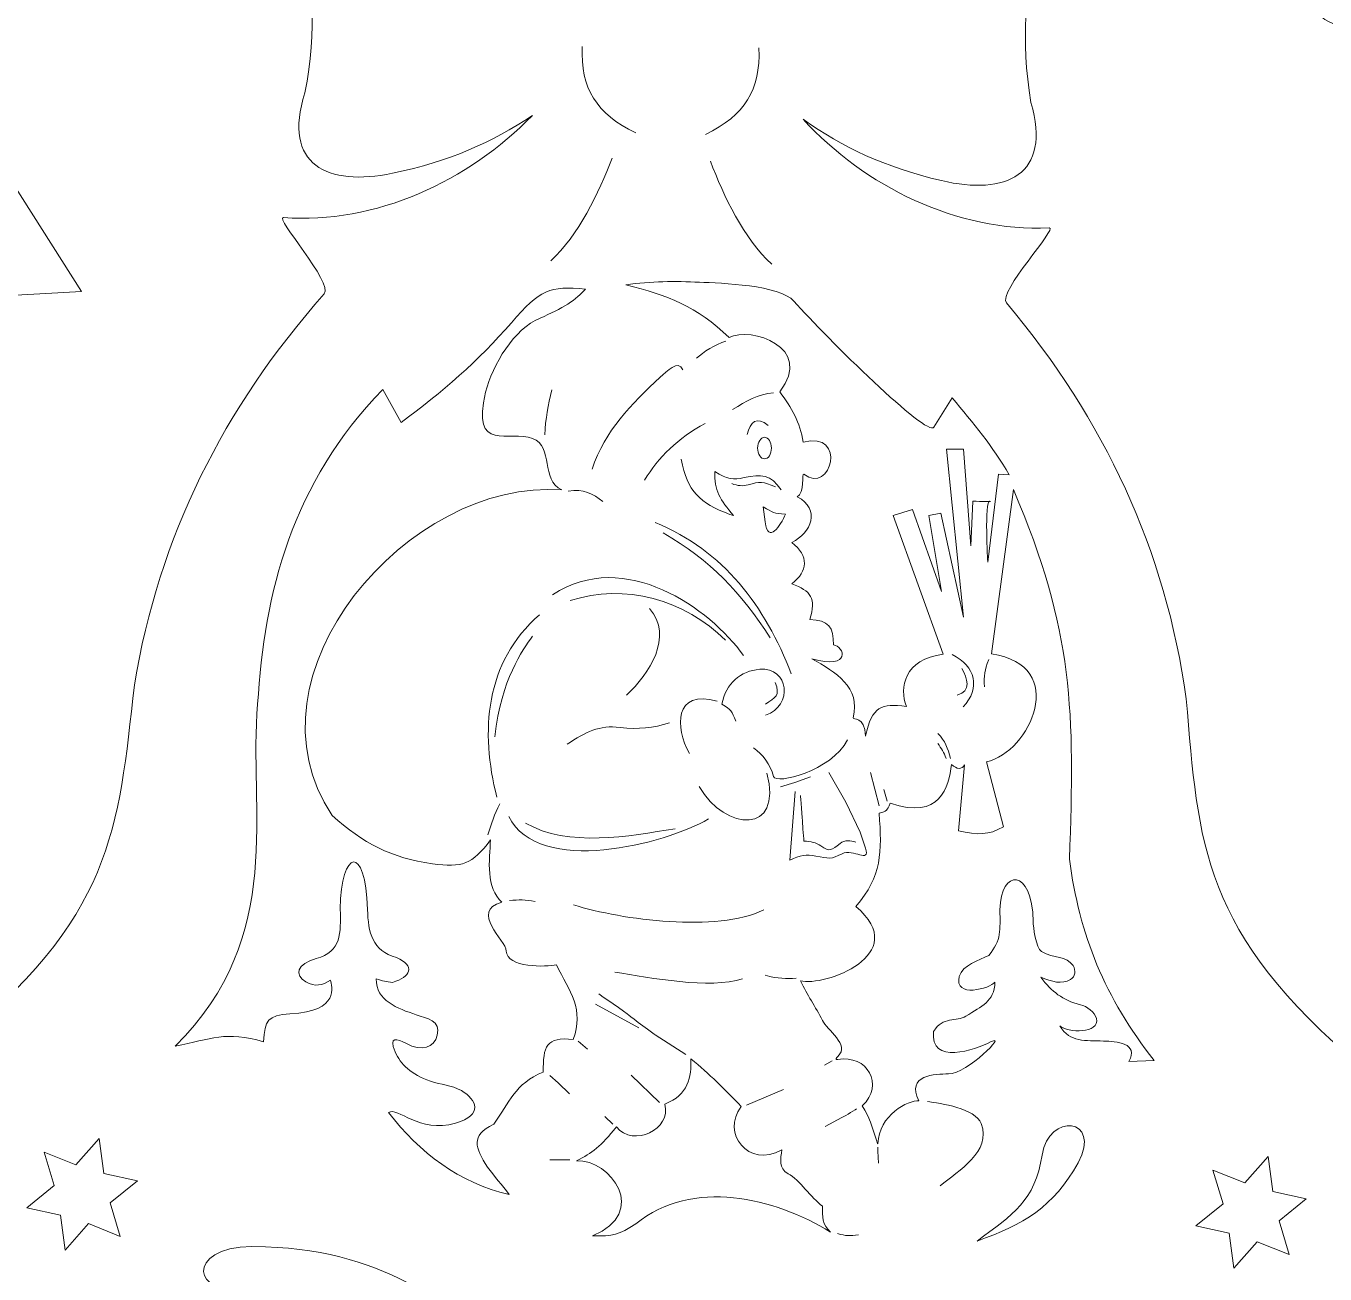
# Model space of a CAD drawing. Header units: centimetres. Extents: x -3.6 to 42, y -14.9 to 17.8.
# Drawn here: x 20.58 to 26.67, y -4.64 to 1.21 of the extents above; entities that cross this region are included whole.
import ezdxf

# ---------------------------------------------------------------- set-up
doc = ezdxf.new("R2010")
doc.units = ezdxf.units.CM
doc.header["$MEASUREMENT"] = 0
doc.layers.add('layer 1', color=7, linetype='Continuous')

msp = doc.modelspace()

# ---------------------------------------------------------------- linework, layer by layer
at = {"layer": 'layer 1', "lineweight": 9}
msp.add_open_spline([(16.53875, 4.01508), (16.53875, 4.01508), (17.12027, 5.08526), (17.12027, 5.08526), (17.12027, 5.08526), (17.00587, 5.14949), (16.92852, 5.27195), (16.92852, 5.41246), (16.92852, 5.41246), (16.92852, 5.61953), (17.09645, 5.78746), (17.30352, 5.78746), (17.30352, 5.78746), (17.51059, 5.78746), (17.67852, 5.61953), (17.67852, 5.41246), (17.67852, 5.41246), (17.67852, 5.28366), (17.61354, 5.17001), (17.51458, 5.10249), (17.51458, 5.10249), (17.51458, 5.10249), (18.18764, 4.08216), (18.18764, 4.08216), (18.18764, 4.08216), (18.18764, 4.08216), (19.06437, 4.62348), (19.06437, 4.62348), (19.06437, 4.62348), (19.06437, 4.62348), (19.11476, 3.61257), (19.11476, 3.61257), (19.11476, 3.61257), (19.11476, 3.61257), (20.69657, 3.66624), (20.69657, 3.66624), (20.69657, 3.66624), (20.69657, 3.66624), (19.97343, 2.27966), (19.97343, 2.27966), (19.97343, 2.27966), (19.97343, 2.27966), (20.85894, 1.81197), (20.85894, 1.81197), (20.85894, 1.81197), (20.85894, 1.81197), (20.00492, 1.26928), (20.00492, 1.26928), (20.00492, 1.26928), (20.00492, 1.26928), (20.83676, -0.03816), (20.83676, -0.03816), (20.83676, -0.03816), (20.83676, -0.03816), (19.27302, -0.12606), (19.27302, -0.12606), (19.27302, -0.12606), (19.27302, -0.12606), (19.3026, -1.12767), (19.3026, -1.12767), (19.3026, -1.12767), (19.3026, -1.12767), (18.40833, -0.68354), (18.40833, -0.68354), (18.40833, -0.68354), (18.40833, -0.68354), (17.66576, -2.07752), (17.66576, -2.07752), (17.66576, -2.07752), (17.66576, -2.07752), (16.78025, -0.78486), (16.78025, -0.78486), (16.78025, -0.78486), (16.78025, -0.78486), (15.8901, -1.32618), (15.8901, -1.32618), (15.8901, -1.32618), (15.8901, -1.32618), (15.84109, -0.3199), (15.84109, -0.3199), (15.84109, -0.3199), (15.84109, -0.3199), (14.17466, -0.41383), (14.17466, -0.41383), (14.17466, -0.41383), (14.17466, -0.41383), (14.92874, 1.00835), (14.92874, 1.00835), (14.92874, 1.00835), (14.92874, 1.00835), (13.97615, 1.48258), (13.97615, 1.48258), (13.97615, 1.48258), (13.97615, 1.48258), (14.8811, 2.03541), (14.8811, 2.03541), (14.8811, 2.03541), (14.8811, 2.03541), (13.97752, 3.37435), (13.97752, 3.37435), (13.97752, 3.37435), (13.97752, 3.37435), (15.62641, 3.45157), (15.62641, 3.45157), (15.62641, 3.45157), (15.62641, 3.45157), (15.58479, 4.48329), (15.58479, 4.48329), (15.58479, 4.48329), (15.58479, 4.48329), (16.53875, 4.01508), (16.53875, 4.01508)], degree=3, knots=[0, 0, 0, 0, 0.0344828, 0.0344828, 0.0344828, 0.0344828, 0.0689655, 0.0689655, 0.0689655, 0.0689655, 0.1034483, 0.1034483, 0.1034483, 0.1034483, 0.137931, 0.137931, 0.137931, 0.137931, 0.1724138, 0.1724138, 0.1724138, 0.1724138, 0.2068966, 0.2068966, 0.2068966, 0.2068966, 0.2413793, 0.2413793, 0.2413793, 0.2413793, 0.2758621, 0.2758621, 0.2758621, 0.2758621, 0.3103448, 0.3103448, 0.3103448, 0.3103448, 0.3448276, 0.3448276, 0.3448276, 0.3448276, 0.3793103, 0.3793103, 0.3793103, 0.3793103, 0.4137931, 0.4137931, 0.4137931, 0.4137931, 0.4482759, 0.4482759, 0.4482759, 0.4482759, 0.4827586, 0.4827586, 0.4827586, 0.4827586, 0.5172414, 0.5172414, 0.5172414, 0.5172414, 0.5517241, 0.5517241, 0.5517241, 0.5517241, 0.5862069, 0.5862069, 0.5862069, 0.5862069, 0.6206897, 0.6206897, 0.6206897, 0.6206897, 0.6551724, 0.6551724, 0.6551724, 0.6551724, 0.6896552, 0.6896552, 0.6896552, 0.6896552, 0.7241379, 0.7241379, 0.7241379, 0.7241379, 0.7586207, 0.7586207, 0.7586207, 0.7586207, 0.7931034, 0.7931034, 0.7931034, 0.7931034, 0.8275862, 0.8275862, 0.8275862, 0.8275862, 0.862069, 0.862069, 0.862069, 0.862069, 0.8965517, 0.8965517, 0.8965517, 0.8965517, 0.9310345, 0.9310345, 0.9310345, 0.9310345, 1, 1, 1, 1], dxfattribs=at)
at = {"layer": 'layer 1', "color": 250, "lineweight": 20}
msp.add_open_spline([(26.67193, 2.24108), (26.71899, 2.17591), (26.73433, 2.21497), (26.75383, 2.25558), (26.75383, 2.25558), (26.92943, 2.62138), (27.32731, 2.22626), (27.03204, 2.06573), (27.03204, 2.06573), (27.03044, 2.06486), (27.10961, 1.98461), (27.12901, 1.9681), (27.12901, 1.9681), (27.12901, 1.9681), (27.04774, 1.61078), (27.04774, 1.61078), (27.04774, 1.61078), (27.16233, 1.52401), (27.12353, 1.45555), (27.07368, 1.36465), (27.07368, 1.36465), (27.09432, 1.26891), (27.08764, 1.19147), (27.19615, 1.1721), (27.19615, 1.1721), (27.24143, 1.36477), (27.23873, 1.60129), (27.44703, 1.66385), (27.44703, 1.66385), (27.3729, 1.84426), (27.30434, 2.07566), (27.4541, 2.23697), (27.4541, 2.23697), (27.35793, 2.40815), (27.37414, 2.46493), (27.50003, 2.61198), (27.50003, 2.61198), (27.40541, 3.16963), (28.40393, 3.26749), (28.68809, 2.97438), (28.68809, 2.97438), (28.75475, 2.90561), (28.75354, 2.87379), (28.85972, 2.84675), (28.85972, 2.84675), (28.90831, 2.83436), (28.9507, 2.83344), (28.99624, 2.84069), (28.99624, 2.84069), (28.99166, 2.85683), (28.98921, 2.87386), (28.98921, 2.89147), (28.98921, 2.89147), (28.98921, 2.99403), (29.07238, 3.0772), (29.17494, 3.0772), (29.17494, 3.0772), (29.2775, 3.0772), (29.36067, 2.99403), (29.36067, 2.89147), (29.36067, 2.89147), (29.36067, 2.78891), (29.2775, 2.70573), (29.17494, 2.70573), (29.17494, 2.70573), (29.13825, 2.70573), (29.10403, 2.71638), (29.07522, 2.73476), (29.07522, 2.73476), (28.97715, 2.60924), (28.86846, 2.55988), (28.68024, 2.55891), (28.68024, 2.55891), (28.77385, 2.43547), (28.68605, 2.3408), (28.57243, 2.34222), (28.57243, 2.34222), (28.79834, 2.05699), (28.93976, 1.9751), (28.71733, 1.57187), (28.71733, 1.57187), (28.91457, 1.38865), (29.07728, 1.20798), (29.182, 0.95629), (29.182, 0.95629), (29.28646, 0.98416), (29.31521, 0.73515), (29.18907, 0.69095), (29.18907, 0.69095), (29.16773, 0.51286), (29.14497, 0.37916), (29.04066, 0.41147), (29.04066, 0.41147), (29.05312, 0.2742), (28.97373, 0.23322), (28.85339, 0.18859), (28.85339, 0.18859), (28.92112, 0.04769), (28.74695, -0.13981), (28.76857, -0.14043), (28.76857, -0.14043), (29.34636, -0.2881), (28.92139, -0.62514), (28.57069, -0.47475), (28.57069, -0.47475), (28.50873, -0.47224), (28.43923, -0.50398), (28.39615, -0.49537), (28.39615, -0.49537), (28.22714, -0.46157), (28.19252, -0.37818), (28.20674, -0.22533), (28.20674, -0.22533), (28.20674, -0.22533), (28.03006, -0.22179), (28.03006, -0.22179), (28.03006, -0.22179), (28.05928, -0.46758), (27.95057, -0.38796), (27.76858, -0.45883), (27.76858, -0.45883), (27.76858, -0.45883), (27.69853, -0.51286), (27.65197, -0.52958), (27.65197, -0.52958), (27.28669, -0.66079), (26.85438, -0.28499), (27.31611, -0.12264), (27.31611, -0.12264), (27.37149, -0.10317), (27.37232, -0.10613), (27.39755, -0.05199), (27.39755, -0.05199), (27.24687, 0.05774), (27.18758, 0.11726), (27.10428, 0.2841), (27.10428, 0.2841), (26.93635, 0.31314), (26.9575, 0.6485), (27.12194, 0.6485), (27.12194, 0.6485), (27.12194, 0.6485), (27.15021, 0.72633), (27.15021, 0.72633), (27.15021, 0.72633), (26.88938, 0.8559), (26.8456, 0.91451), (26.81805, 1.19331), (26.81805, 1.19331), (26.5864, 1.22021), (26.61058, 1.30714), (26.63962, 1.45158), (26.63962, 1.45158), (26.63962, 1.45158), (26.34457, 1.95041), (26.34457, 1.95041), (26.34457, 1.95041), (26.34457, 1.95041), (26.43291, 2.02824), (26.43291, 2.02824), (26.43291, 2.02824), (26.19893, 2.07668), (26.34119, 2.52773), (26.56589, 2.36123), (26.56589, 2.36123), (26.61024, 2.3284), (26.63992, 2.28538), (26.67193, 2.24108)], degree=3, knots=[0, 0, 0, 0, 0.0232558, 0.0232558, 0.0232558, 0.0232558, 0.0465116, 0.0465116, 0.0465116, 0.0465116, 0.0697674, 0.0697674, 0.0697674, 0.0697674, 0.0930233, 0.0930233, 0.0930233, 0.0930233, 0.1162791, 0.1162791, 0.1162791, 0.1162791, 0.1395349, 0.1395349, 0.1395349, 0.1395349, 0.1627907, 0.1627907, 0.1627907, 0.1627907, 0.1860465, 0.1860465, 0.1860465, 0.1860465, 0.2093023, 0.2093023, 0.2093023, 0.2093023, 0.2325581, 0.2325581, 0.2325581, 0.2325581, 0.255814, 0.255814, 0.255814, 0.255814, 0.2790698, 0.2790698, 0.2790698, 0.2790698, 0.3023256, 0.3023256, 0.3023256, 0.3023256, 0.3255814, 0.3255814, 0.3255814, 0.3255814, 0.3488372, 0.3488372, 0.3488372, 0.3488372, 0.372093, 0.372093, 0.372093, 0.372093, 0.3953488, 0.3953488, 0.3953488, 0.3953488, 0.4186047, 0.4186047, 0.4186047, 0.4186047, 0.4418605, 0.4418605, 0.4418605, 0.4418605, 0.4651163, 0.4651163, 0.4651163, 0.4651163, 0.4883721, 0.4883721, 0.4883721, 0.4883721, 0.5116279, 0.5116279, 0.5116279, 0.5116279, 0.5348837, 0.5348837, 0.5348837, 0.5348837, 0.5581395, 0.5581395, 0.5581395, 0.5581395, 0.5813953, 0.5813953, 0.5813953, 0.5813953, 0.6046512, 0.6046512, 0.6046512, 0.6046512, 0.627907, 0.627907, 0.627907, 0.627907, 0.6511628, 0.6511628, 0.6511628, 0.6511628, 0.6744186, 0.6744186, 0.6744186, 0.6744186, 0.6976744, 0.6976744, 0.6976744, 0.6976744, 0.7209302, 0.7209302, 0.7209302, 0.7209302, 0.744186, 0.744186, 0.744186, 0.744186, 0.7674419, 0.7674419, 0.7674419, 0.7674419, 0.7906977, 0.7906977, 0.7906977, 0.7906977, 0.8139535, 0.8139535, 0.8139535, 0.8139535, 0.8372093, 0.8372093, 0.8372093, 0.8372093, 0.8604651, 0.8604651, 0.8604651, 0.8604651, 0.8837209, 0.8837209, 0.8837209, 0.8837209, 0.9069767, 0.9069767, 0.9069767, 0.9069767, 0.9302326, 0.9302326, 0.9302326, 0.9302326, 0.9534884, 0.9534884, 0.9534884, 0.9534884, 1, 1, 1, 1], dxfattribs=at)
at = {"layer": 'layer 1', "color": 250, "lineweight": 9}
for points, knots in [([(23.90396, 1.45817), (24.13483, 1.70587), (24.35246, 1.87401), (24.67307, 2.0233), (24.67307, 2.0233), (24.91075, 2.26087), (25.46537, 2.14505), (25.32242, 1.65793), (25.32242, 1.65793), (25.26721, 1.38707), (25.24033, 1.14365), (25.2898, 0.84747), (25.2898, 0.84747), (25.38989, 0.5043), (25.1716, 0.41067), (24.87012, 0.48057), (24.87012, 0.48057), (24.59877, 0.54553), (24.40874, 0.63587), (24.22112, 0.76871), (24.22112, 0.76871), (24.5089, 0.45439), (24.9463, 0.23747), (25.37521, 0.26006), (25.37521, 0.26006), (25.42029, 0.26243), (25.13245, -0.0415), (25.17552, -0.09275), (25.17552, -0.09275), (25.63444, -0.63891), (25.92125, -1.24986), (26.01833, -1.94798), (26.01833, -1.94798), (26.07628, -2.6262), (26.08714, -3.04388), (26.84351, -3.67384), (26.84351, -3.67384), (26.84351, -3.67384), (27.1636, -4.52354), (27.1636, -4.52354), (27.1636, -4.52354), (25.2751, -5.89268), (21.72603, -5.84515), (19.874, -4.42843), (19.874, -4.42843), (19.874, -4.42843), (20.21582, -3.58724), (20.21582, -3.58724), (20.21582, -3.58724), (20.98813, -2.97693), (21.00972, -2.55966), (21.08509, -1.88315), (21.08509, -1.88315), (21.20008, -1.18777), (21.50249, -0.58438), (21.9753, -0.05021), (21.9753, -0.05021), (22.01967, -0.00007), (21.73974, 0.31115), (21.78473, 0.30763), (21.78473, 0.30763), (22.21293, 0.27402), (22.65576, 0.47963), (22.95152, 0.78645), (22.95152, 0.78645), (22.76055, 0.65847), (22.56826, 0.57304), (22.29533, 0.51508), (22.29533, 0.51508), (21.99215, 0.45296), (21.77634, 0.55216), (21.88522, 0.89264), (21.88522, 0.89264), (21.94228, 1.18745), (21.92167, 1.43149), (21.87343, 1.70368), (21.87343, 1.70368), (21.74305, 2.19431), (22.30046, 2.29584), (22.53197, 2.05224), (22.53197, 2.05224), (22.84863, 1.89475), (23.06187, 1.72108), (23.28629, 1.46753), (23.28629, 1.46753), (23.48872, 1.65982), (23.70661, 1.65552), (23.90396, 1.45817)], [0, 0, 0, 0, 0.0434783, 0.0434783, 0.0434783, 0.0434783, 0.0869565, 0.0869565, 0.0869565, 0.0869565, 0.1304348, 0.1304348, 0.1304348, 0.1304348, 0.173913, 0.173913, 0.173913, 0.173913, 0.2173913, 0.2173913, 0.2173913, 0.2173913, 0.2608696, 0.2608696, 0.2608696, 0.2608696, 0.3043478, 0.3043478, 0.3043478, 0.3043478, 0.3478261, 0.3478261, 0.3478261, 0.3478261, 0.3913043, 0.3913043, 0.3913043, 0.3913043, 0.4347826, 0.4347826, 0.4347826, 0.4347826, 0.4782609, 0.4782609, 0.4782609, 0.4782609, 0.5217391, 0.5217391, 0.5217391, 0.5217391, 0.5652174, 0.5652174, 0.5652174, 0.5652174, 0.6086957, 0.6086957, 0.6086957, 0.6086957, 0.6521739, 0.6521739, 0.6521739, 0.6521739, 0.6956522, 0.6956522, 0.6956522, 0.6956522, 0.7391304, 0.7391304, 0.7391304, 0.7391304, 0.7826087, 0.7826087, 0.7826087, 0.7826087, 0.826087, 0.826087, 0.826087, 0.826087, 0.8695652, 0.8695652, 0.8695652, 0.8695652, 0.9130435, 0.9130435, 0.9130435, 0.9130435, 1, 1, 1, 1]), ([(23.39007, -0.00749), (23.50888, 0.0095), (23.62057, 0.00994), (23.73544, 0.00457), (23.73544, 0.00457), (23.8371, -0.00018), (24.1104, -0.0076), (24.17841, -0.08412), (24.17841, -0.08412), (24.33226, -0.25722), (24.80462, -0.72401), (24.83488, -0.6749), (24.83488, -0.6749), (24.83488, -0.6749), (24.92004, -0.53671), (24.92004, -0.53671), (24.92004, -0.53671), (25.01891, -0.65608), (25.11164, -0.76336), (25.18727, -0.89835), (25.18727, -0.89835), (25.18727, -0.89835), (25.13735, -0.89541), (25.13735, -0.89541), (25.13735, -0.89541), (25.13735, -0.89541), (25.08743, -1.30703), (25.08743, -1.30703), (25.08743, -1.30703), (25.08743, -1.30703), (25.07083, -1.01875), (25.09624, -1.02184), (25.09624, -1.02184), (25.12164, -1.02492), (25.01695, -1.02184), (25.01695, -1.02184), (25.01695, -1.02184), (25.01695, -1.02184), (25.00814, -1.23059), (25.00814, -1.23059), (25.00814, -1.23059), (25.00814, -1.23059), (24.9729, -0.77781), (24.9729, -0.77781), (24.9729, -0.77781), (24.9729, -0.77781), (24.89361, -0.77781), (24.89361, -0.77781), (24.89361, -0.77781), (24.89361, -0.77781), (24.9729, -1.56576), (24.9729, -1.56576), (24.9729, -1.56576), (24.9729, -1.56576), (24.86718, -1.0777), (24.86718, -1.0777), (24.86718, -1.0777), (24.86718, -1.0777), (24.81138, -1.08946), (24.81138, -1.08946), (24.81138, -1.08946), (24.81138, -1.08946), (24.87012, -1.44522), (24.87012, -1.44522), (24.87012, -1.44522), (24.87012, -1.44522), (24.73503, -1.06006), (24.73503, -1.06006), (24.73503, -1.06006), (24.73503, -1.06006), (24.644, -1.08946), (24.644, -1.08946), (24.644, -1.08946), (24.644, -1.08946), (24.87893, -1.73923), (24.87893, -1.73923), (24.87893, -1.73923), (24.69452, -1.75936), (24.67164, -1.89973), (24.70566, -1.98326), (24.70566, -1.98326), (24.58593, -1.96968), (24.54712, -1.9812), (24.51332, -2.12292), (24.51332, -2.12292), (24.51114, -2.02432), (24.45312, -2.04941), (24.45605, -2.03765), (24.45605, -2.03765), (24.49286, -1.89024), (24.37356, -1.82497), (24.26224, -1.75981), (24.26224, -1.75981), (24.45318, -1.81269), (24.41409, -1.70106), (24.36355, -1.69513), (24.36355, -1.69513), (24.36587, -1.61128), (24.33868, -1.58011), (24.25343, -1.57605), (24.25343, -1.57605), (24.28247, -1.47718), (24.2591, -1.44231), (24.16827, -1.40847), (24.16827, -1.40847), (24.24616, -1.34919), (24.24923, -1.27938), (24.16826, -1.21515), (24.16826, -1.21515), (24.26076, -1.16998), (24.3054, -1.06059), (24.19396, -1.00052), (24.19396, -1.00052), (24.22906, -0.98643), (24.21439, -0.88674), (24.22553, -0.89541), (24.22553, -0.89541), (24.35299, -0.99467), (24.43028, -0.68991), (24.22186, -0.74547), (24.22186, -0.74547), (24.20649, -0.65107), (24.16854, -0.58499), (24.11174, -0.50878), (24.11174, -0.50878), (24.27455, -0.29869), (23.97604, -0.20298), (23.87388, -0.25373), (23.87388, -0.25373), (23.72232, -0.10991), (23.58858, -0.05596), (23.39007, -0.00749)], [0, 0, 0, 0, 0.0294118, 0.0294118, 0.0294118, 0.0294118, 0.0588235, 0.0588235, 0.0588235, 0.0588235, 0.0882353, 0.0882353, 0.0882353, 0.0882353, 0.1176471, 0.1176471, 0.1176471, 0.1176471, 0.1470588, 0.1470588, 0.1470588, 0.1470588, 0.1764706, 0.1764706, 0.1764706, 0.1764706, 0.2058824, 0.2058824, 0.2058824, 0.2058824, 0.2352941, 0.2352941, 0.2352941, 0.2352941, 0.2647059, 0.2647059, 0.2647059, 0.2647059, 0.2941176, 0.2941176, 0.2941176, 0.2941176, 0.3235294, 0.3235294, 0.3235294, 0.3235294, 0.3529412, 0.3529412, 0.3529412, 0.3529412, 0.3823529, 0.3823529, 0.3823529, 0.3823529, 0.4117647, 0.4117647, 0.4117647, 0.4117647, 0.4411765, 0.4411765, 0.4411765, 0.4411765, 0.4705882, 0.4705882, 0.4705882, 0.4705882, 0.5, 0.5, 0.5, 0.5, 0.5294118, 0.5294118, 0.5294118, 0.5294118, 0.5588235, 0.5588235, 0.5588235, 0.5588235, 0.5882353, 0.5882353, 0.5882353, 0.5882353, 0.6176471, 0.6176471, 0.6176471, 0.6176471, 0.6470588, 0.6470588, 0.6470588, 0.6470588, 0.6764706, 0.6764706, 0.6764706, 0.6764706, 0.7058824, 0.7058824, 0.7058824, 0.7058824, 0.7352941, 0.7352941, 0.7352941, 0.7352941, 0.7647059, 0.7647059, 0.7647059, 0.7647059, 0.7941176, 0.7941176, 0.7941176, 0.7941176, 0.8235294, 0.8235294, 0.8235294, 0.8235294, 0.8529412, 0.8529412, 0.8529412, 0.8529412, 0.8823529, 0.8823529, 0.8823529, 0.8823529, 0.9117647, 0.9117647, 0.9117647, 0.9117647, 0.9411765, 0.9411765, 0.9411765, 0.9411765, 1, 1, 1, 1]), ([(22.8424, -4.27068), (22.61168, -4.21892), (22.4196, -4.07377), (22.2771, -3.887), (22.2771, -3.887), (22.31968, -3.85783), (22.41975, -3.98706), (22.59132, -3.93698), (22.59132, -3.93698), (22.72454, -3.89809), (22.69071, -3.82682), (22.61862, -3.78447), (22.61862, -3.78447), (22.57102, -3.75651), (22.52335, -3.75784), (22.47391, -3.74049), (22.47391, -3.74049), (22.38212, -3.70823), (22.33337, -3.66113), (22.30822, -3.60214), (22.30822, -3.60214), (22.27608, -3.52678), (22.3176, -3.54083), (22.36084, -3.5636), (22.36084, -3.5636), (22.43237, -3.60125), (22.49071, -3.58444), (22.50587, -3.52483), (22.50587, -3.52483), (22.52342, -3.45574), (22.45612, -3.44552), (22.40642, -3.42862), (22.40642, -3.42862), (22.32188, -3.39985), (22.21524, -3.36197), (22.21984, -3.26075), (22.21984, -3.26075), (22.24727, -3.27026), (22.26727, -3.2747), (22.29619, -3.27693), (22.29619, -3.27693), (22.38069, -3.25276), (22.40458, -3.19866), (22.31381, -3.16079), (22.31381, -3.16079), (22.20056, -3.1289), (22.18136, -3.04316), (22.17872, -2.93587), (22.17872, -2.93587), (22.17103, -2.62421), (22.05282, -2.6518), (22.05098, -2.93439), (22.05098, -2.93439), (22.05299, -3.04762), (22.05779, -3.13135), (21.93792, -3.1652), (21.93792, -3.1652), (21.84671, -3.19095), (21.83368, -3.24246), (21.88969, -3.27454), (21.88969, -3.27454), (21.93405, -3.29995), (21.96396, -3.29037), (22.00546, -3.26663), (22.00546, -3.26663), (22.00879, -3.29287), (22.05417, -3.41351), (21.81458, -3.42392), (21.81458, -3.42392), (21.70885, -3.43426), (21.69765, -3.45145), (21.69124, -3.55623), (21.69124, -3.55623), (21.5144, -3.5009), (21.44496, -3.5448), (21.27718, -3.57535), (21.27718, -3.57535), (21.80042, -3.05745), (21.61783, -2.46114), (21.66335, -1.97297), (21.66335, -1.97297), (21.6951, -1.45272), (21.82275, -0.93549), (22.25068, -0.49776), (22.25068, -0.49776), (22.25068, -0.49776), (22.33584, -0.65285), (22.33584, -0.65285), (22.33584, -0.65285), (22.52609, -0.51225), (22.69985, -0.36303), (22.85342, -0.18519), (22.85342, -0.18519), (22.98933, -0.0278), (23.03227, -0.0127), (23.20066, -0.02733), (23.20066, -0.02733), (23.16101, -0.0756), (23.09003, -0.12093), (22.98775, -0.16331), (22.98775, -0.16331), (22.86657, -0.21352), (22.76451, -0.38084), (22.73262, -0.51115), (22.73262, -0.51115), (22.66197, -0.79973), (22.84712, -0.68678), (22.95176, -0.7273), (22.95176, -0.7273), (23.05442, -0.76704), (22.98714, -0.92291), (23.09054, -0.96891), (23.09054, -0.96891), (22.37137, -0.91322), (21.57151, -1.83604), (22.0128, -2.49484), (22.0128, -2.49484), (22.15727, -2.62453), (22.29081, -2.69456), (22.48265, -2.72124), (22.48265, -2.72124), (22.62329, -2.7396), (22.6694, -2.72478), (22.75576, -2.60951), (22.75576, -2.60951), (22.74904, -2.7038), (22.73379, -2.83638), (22.80862, -2.90059), (22.80862, -2.90059), (22.65526, -2.94445), (22.82918, -3.08164), (22.82918, -3.12992), (22.82918, -3.12992), (22.82918, -3.20898), (23.01966, -3.20528), (23.06411, -3.1946), (23.06411, -3.1946), (23.12851, -3.32017), (23.19523, -3.4036), (23.1434, -3.54447), (23.1434, -3.54447), (23.01515, -3.53072), (23.00244, -3.57816), (23.00244, -3.69736), (23.00244, -3.69736), (22.86893, -3.75092), (22.84477, -3.84032), (22.77044, -3.94139), (22.77044, -3.94139), (22.65857, -3.9974), (22.68447, -4.04898), (22.74108, -4.14279), (22.74108, -4.14279), (22.77386, -4.18654), (22.8102, -4.22658), (22.8424, -4.27068)], [0, 0, 0, 0, 0.025, 0.025, 0.025, 0.025, 0.05, 0.05, 0.05, 0.05, 0.075, 0.075, 0.075, 0.075, 0.1, 0.1, 0.1, 0.1, 0.125, 0.125, 0.125, 0.125, 0.15, 0.15, 0.15, 0.15, 0.175, 0.175, 0.175, 0.175, 0.2, 0.2, 0.2, 0.2, 0.225, 0.225, 0.225, 0.225, 0.25, 0.25, 0.25, 0.25, 0.275, 0.275, 0.275, 0.275, 0.3, 0.3, 0.3, 0.3, 0.325, 0.325, 0.325, 0.325, 0.35, 0.35, 0.35, 0.35, 0.375, 0.375, 0.375, 0.375, 0.4, 0.4, 0.4, 0.4, 0.425, 0.425, 0.425, 0.425, 0.45, 0.45, 0.45, 0.45, 0.475, 0.475, 0.475, 0.475, 0.5, 0.5, 0.5, 0.5, 0.525, 0.525, 0.525, 0.525, 0.55, 0.55, 0.55, 0.55, 0.575, 0.575, 0.575, 0.575, 0.6, 0.6, 0.6, 0.6, 0.625, 0.625, 0.625, 0.625, 0.65, 0.65, 0.65, 0.65, 0.675, 0.675, 0.675, 0.675, 0.7, 0.7, 0.7, 0.7, 0.725, 0.725, 0.725, 0.725, 0.75, 0.75, 0.75, 0.75, 0.775, 0.775, 0.775, 0.775, 0.8, 0.8, 0.8, 0.8, 0.825, 0.825, 0.825, 0.825, 0.85, 0.85, 0.85, 0.85, 0.875, 0.875, 0.875, 0.875, 0.9, 0.9, 0.9, 0.9, 0.925, 0.925, 0.925, 0.925, 0.95, 0.95, 0.95, 0.95, 1, 1, 1, 1]), ([(24.04053, -0.72194), (24.05836, -0.72194), (24.07283, -0.74465), (24.07283, -0.77266), (24.07283, -0.77266), (24.07283, -0.80067), (24.05836, -0.82338), (24.04053, -0.82338), (24.04053, -0.82338), (24.02269, -0.82338), (24.00822, -0.80067), (24.00822, -0.77266), (24.00822, -0.77266), (24.00822, -0.74465), (24.02269, -0.72194), (24.04053, -0.72194)], [0, 0, 0, 0, 0.2, 0.2, 0.2, 0.2, 0.4, 0.4, 0.4, 0.4, 0.6, 0.6, 0.6, 0.6, 1, 1, 1, 1]), ([(25.20782, -0.96744), (25.20782, -0.96744), (25.10505, -1.73776), (25.10505, -1.73776), (25.10505, -1.73776), (25.47182, -1.79074), (25.28583, -2.19895), (25.08155, -2.24346), (25.08155, -2.24346), (25.08155, -2.24346), (25.16084, -2.54777), (25.16084, -2.54777), (25.16084, -2.54777), (25.09069, -2.58848), (25.03969, -2.58618), (24.94941, -2.56688), (24.94941, -2.56688), (24.94941, -2.56688), (24.97877, -2.25669), (24.97877, -2.25669), (24.97877, -2.25669), (24.96446, -2.28233), (24.94353, -2.27825), (24.9171, -2.25522), (24.9171, -2.25522), (24.90284, -2.36281), (24.86674, -2.51708), (24.62931, -2.43751), (24.62931, -2.43751), (24.61461, -2.47287), (24.6144, -2.47287), (24.57793, -2.48455), (24.57793, -2.48455), (24.59147, -2.66668), (24.59116, -2.7783), (24.46927, -2.92116), (24.46927, -2.92116), (24.73668, -3.14862), (24.31849, -3.29864), (24.20938, -3.26957), (24.20938, -3.26957), (24.23971, -3.33583), (24.28003, -3.39126), (24.31165, -3.45512), (24.31165, -3.45512), (24.33354, -3.49932), (24.44296, -3.57088), (24.38515, -3.62246), (24.38515, -3.62246), (24.37621, -3.63044), (24.36947, -3.64124), (24.38411, -3.63856), (24.38411, -3.63856), (24.52167, -3.61337), (24.6053, -3.75691), (24.49863, -3.85612), (24.49863, -3.85612), (24.53261, -3.895), (24.57177, -4.04683), (24.57205, -4.034), (24.57205, -4.034), (24.57501, -3.89887), (24.71511, -3.82773), (24.7644, -3.8326), (24.7644, -3.8326), (24.703, -3.70982), (24.84049, -3.70672), (24.90388, -3.70618), (24.90388, -3.70618), (24.98841, -3.70546), (25.18665, -3.51001), (25.10063, -3.55623), (25.10063, -3.55623), (25.02844, -3.59502), (24.81381, -3.66439), (24.8334, -3.50772), (24.8334, -3.50772), (24.87508, -3.43344), (24.94128, -3.46366), (24.98464, -3.43569), (24.98464, -3.43569), (25.06039, -3.38681), (25.11692, -3.3696), (25.12119, -3.27545), (25.12119, -3.27545), (25.10065, -3.30609), (24.92658, -3.35298), (24.9538, -3.24899), (24.9538, -3.24899), (24.96804, -3.19454), (25.04704, -3.17455), (25.09183, -3.15049), (25.09183, -3.15049), (25.15324, -3.07876), (25.14412, -3.03181), (25.14469, -2.93734), (25.14469, -2.93734), (25.14586, -2.74316), (25.29807, -2.73727), (25.30033, -2.9932), (25.30033, -2.9932), (25.30051, -3.01394), (25.31225, -3.11638), (25.33997, -3.13285), (25.33997, -3.13285), (25.39614, -3.16622), (25.45652, -3.15007), (25.48719, -3.19857), (25.48719, -3.19857), (25.50192, -3.2219), (25.49883, -3.24893), (25.47546, -3.26324), (25.47546, -3.26324), (25.43492, -3.28804), (25.38865, -3.27451), (25.33557, -3.25193), (25.33557, -3.25193), (25.38908, -3.32255), (25.43603, -3.35848), (25.52204, -3.38277), (25.52204, -3.38277), (25.55178, -3.38757), (25.59024, -3.41713), (25.59697, -3.44632), (25.59697, -3.44632), (25.61388, -3.51966), (25.46189, -3.51315), (25.42513, -3.48126), (25.42513, -3.48126), (25.47348, -3.56098), (25.54445, -3.5479), (25.63069, -3.55182), (25.63069, -3.55182), (25.68824, -3.55182), (25.80081, -3.56306), (25.74816, -3.64738), (25.74816, -3.64738), (25.74816, -3.64738), (25.86709, -3.64297), (25.86709, -3.64297), (25.86709, -3.64297), (25.63656, -3.35042), (25.51621, -3.05284), (25.47065, -2.69918), (25.47065, -2.69918), (25.4954, -2.01114), (25.49122, -1.62859), (25.20782, -0.96744)], [0, 0, 0, 0, 0.0263158, 0.0263158, 0.0263158, 0.0263158, 0.0526316, 0.0526316, 0.0526316, 0.0526316, 0.0789474, 0.0789474, 0.0789474, 0.0789474, 0.1052632, 0.1052632, 0.1052632, 0.1052632, 0.1315789, 0.1315789, 0.1315789, 0.1315789, 0.1578947, 0.1578947, 0.1578947, 0.1578947, 0.1842105, 0.1842105, 0.1842105, 0.1842105, 0.2105263, 0.2105263, 0.2105263, 0.2105263, 0.2368421, 0.2368421, 0.2368421, 0.2368421, 0.2631579, 0.2631579, 0.2631579, 0.2631579, 0.2894737, 0.2894737, 0.2894737, 0.2894737, 0.3157895, 0.3157895, 0.3157895, 0.3157895, 0.3421053, 0.3421053, 0.3421053, 0.3421053, 0.3684211, 0.3684211, 0.3684211, 0.3684211, 0.3947368, 0.3947368, 0.3947368, 0.3947368, 0.4210526, 0.4210526, 0.4210526, 0.4210526, 0.4473684, 0.4473684, 0.4473684, 0.4473684, 0.4736842, 0.4736842, 0.4736842, 0.4736842, 0.5, 0.5, 0.5, 0.5, 0.5263158, 0.5263158, 0.5263158, 0.5263158, 0.5526316, 0.5526316, 0.5526316, 0.5526316, 0.5789474, 0.5789474, 0.5789474, 0.5789474, 0.6052632, 0.6052632, 0.6052632, 0.6052632, 0.6315789, 0.6315789, 0.6315789, 0.6315789, 0.6578947, 0.6578947, 0.6578947, 0.6578947, 0.6842105, 0.6842105, 0.6842105, 0.6842105, 0.7105263, 0.7105263, 0.7105263, 0.7105263, 0.7368421, 0.7368421, 0.7368421, 0.7368421, 0.7631579, 0.7631579, 0.7631579, 0.7631579, 0.7894737, 0.7894737, 0.7894737, 0.7894737, 0.8157895, 0.8157895, 0.8157895, 0.8157895, 0.8421053, 0.8421053, 0.8421053, 0.8421053, 0.8684211, 0.8684211, 0.8684211, 0.8684211, 0.8947368, 0.8947368, 0.8947368, 0.8947368, 0.9210526, 0.9210526, 0.9210526, 0.9210526, 0.9473684, 0.9473684, 0.9473684, 0.9473684, 1, 1, 1, 1]), ([(24.03465, -1.0483), (24.07933, -1.07513), (24.08372, -1.07928), (24.1389, -1.08211), (24.1389, -1.08211), (24.11576, -1.13559), (24.05692, -1.22663), (24.04344, -1.11867), (24.04344, -1.11867), (24.04344, -1.11867), (24.03465, -1.0483), (24.03465, -1.0483)], [0, 0, 0, 0, 0.25, 0.25, 0.25, 0.25, 0.5, 0.5, 0.5, 0.5, 1, 1, 1, 1]), ([(23.69547, -3.63562), (23.78131, -3.70688), (23.8545, -3.77723), (23.9304, -3.85906), (23.9304, -3.85906), (23.8368, -3.98486), (23.96388, -4.14872), (24.12128, -4.06193), (24.12128, -4.06193), (24.11665, -4.10368), (24.1036, -4.14829), (24.15065, -4.17366), (24.15065, -4.17366), (24.20492, -4.20292), (24.25869, -4.28491), (24.31216, -4.32654), (24.31216, -4.32654), (24.31216, -4.3747), (24.3096, -4.41258), (24.35034, -4.44709), (24.35034, -4.44709), (24.08531, -4.28528), (23.7037, -4.19277), (23.43705, -4.40887), (23.43705, -4.40887), (23.35746, -4.45957), (23.32967, -4.46791), (23.23443, -4.46473), (23.23443, -4.46473), (23.49994, -4.35701), (23.32035, -4.10525), (23.15808, -4.11339), (23.15808, -4.11339), (23.23312, -4.07743), (23.27312, -4.04411), (23.34602, -3.95462), (23.34602, -3.95462), (23.4249, -4.05201), (23.60608, -3.96633), (23.57214, -3.8473), (23.57214, -3.8473), (23.68446, -3.80476), (23.69705, -3.71945), (23.69547, -3.63562)], [0, 0, 0, 0, 0.0833333, 0.0833333, 0.0833333, 0.0833333, 0.1666667, 0.1666667, 0.1666667, 0.1666667, 0.25, 0.25, 0.25, 0.25, 0.3333333, 0.3333333, 0.3333333, 0.3333333, 0.4166667, 0.4166667, 0.4166667, 0.4166667, 0.5, 0.5, 0.5, 0.5, 0.5833333, 0.5833333, 0.5833333, 0.5833333, 0.6666667, 0.6666667, 0.6666667, 0.6666667, 0.75, 0.75, 0.75, 0.75, 0.8333333, 0.8333333, 0.8333333, 0.8333333, 1, 1, 1, 1]), ([(25.03703, -4.48919), (25.25541, -4.41348), (25.39513, -4.32852), (25.51089, -4.12334), (25.51089, -4.12334), (25.62548, -3.90845), (25.37054, -3.88704), (25.34265, -4.08607), (25.34265, -4.08607), (25.30669, -4.3027), (25.2073, -4.36272), (25.03703, -4.48919)], [0, 0, 0, 0, 0.25, 0.25, 0.25, 0.25, 0.5, 0.5, 0.5, 0.5, 1, 1, 1, 1]), ([(20.92044, -4.00851), (20.92044, -4.00851), (20.94195, -4.17243), (20.94195, -4.17243), (20.94195, -4.17243), (20.94195, -4.17243), (21.09912, -4.20638), (21.09912, -4.20638), (21.09912, -4.20638), (21.09912, -4.20638), (20.97148, -4.31021), (20.97148, -4.31021), (20.97148, -4.31021), (20.97148, -4.31021), (21.01887, -4.46777), (21.01887, -4.46777), (21.01887, -4.46777), (21.01887, -4.46777), (20.86972, -4.40767), (20.86972, -4.40767), (20.86972, -4.40767), (20.86972, -4.40767), (20.75994, -4.53129), (20.75994, -4.53129), (20.75994, -4.53129), (20.75994, -4.53129), (20.73844, -4.36737), (20.73844, -4.36737), (20.73844, -4.36737), (20.73844, -4.36737), (20.58127, -4.33342), (20.58127, -4.33342), (20.58127, -4.33342), (20.58127, -4.33342), (20.70891, -4.22959), (20.70891, -4.22959), (20.70891, -4.22959), (20.70891, -4.22959), (20.66151, -4.07203), (20.66151, -4.07203), (20.66151, -4.07203), (20.66151, -4.07203), (20.81066, -4.13213), (20.81066, -4.13213), (20.81066, -4.13213), (20.81066, -4.13213), (20.92044, -4.00851), (20.92044, -4.00851)], [0, 0, 0, 0, 0.0769231, 0.0769231, 0.0769231, 0.0769231, 0.1538462, 0.1538462, 0.1538462, 0.1538462, 0.2307692, 0.2307692, 0.2307692, 0.2307692, 0.3076923, 0.3076923, 0.3076923, 0.3076923, 0.3846154, 0.3846154, 0.3846154, 0.3846154, 0.4615385, 0.4615385, 0.4615385, 0.4615385, 0.5384615, 0.5384615, 0.5384615, 0.5384615, 0.6153846, 0.6153846, 0.6153846, 0.6153846, 0.6923077, 0.6923077, 0.6923077, 0.6923077, 0.7692308, 0.7692308, 0.7692308, 0.7692308, 0.8461538, 0.8461538, 0.8461538, 0.8461538, 1, 1, 1, 1]), ([(26.40218, -4.09323), (26.40218, -4.09323), (26.42369, -4.25716), (26.42369, -4.25716), (26.42369, -4.25716), (26.42369, -4.25716), (26.58085, -4.29111), (26.58085, -4.29111), (26.58085, -4.29111), (26.58085, -4.29111), (26.45322, -4.39493), (26.45322, -4.39493), (26.45322, -4.39493), (26.45322, -4.39493), (26.50061, -4.5525), (26.50061, -4.5525), (26.50061, -4.5525), (26.50061, -4.5525), (26.35146, -4.4924), (26.35146, -4.4924), (26.35146, -4.4924), (26.35146, -4.4924), (26.24168, -4.61601), (26.24168, -4.61601), (26.24168, -4.61601), (26.24168, -4.61601), (26.22017, -4.45209), (26.22017, -4.45209), (26.22017, -4.45209), (26.22017, -4.45209), (26.06301, -4.41814), (26.06301, -4.41814), (26.06301, -4.41814), (26.06301, -4.41814), (26.19064, -4.31432), (26.19064, -4.31432), (26.19064, -4.31432), (26.19064, -4.31432), (26.14325, -4.15675), (26.14325, -4.15675), (26.14325, -4.15675), (26.14325, -4.15675), (26.2924, -4.21685), (26.2924, -4.21685), (26.2924, -4.21685), (26.2924, -4.21685), (26.40218, -4.09323), (26.40218, -4.09323)], [0, 0, 0, 0, 0.0769231, 0.0769231, 0.0769231, 0.0769231, 0.1538462, 0.1538462, 0.1538462, 0.1538462, 0.2307692, 0.2307692, 0.2307692, 0.2307692, 0.3076923, 0.3076923, 0.3076923, 0.3076923, 0.3846154, 0.3846154, 0.3846154, 0.3846154, 0.4615385, 0.4615385, 0.4615385, 0.4615385, 0.5384615, 0.5384615, 0.5384615, 0.5384615, 0.6153846, 0.6153846, 0.6153846, 0.6153846, 0.6923077, 0.6923077, 0.6923077, 0.6923077, 0.7692308, 0.7692308, 0.7692308, 0.7692308, 0.8461538, 0.8461538, 0.8461538, 0.8461538, 1, 1, 1, 1]), ([(22.77192, -4.96192), (22.59983, -4.84016), (22.29274, -4.53148), (21.69939, -4.51664), (21.69939, -4.51664), (21.33773, -4.48775), (21.34184, -4.73637), (21.56191, -4.70103), (21.56191, -4.70103), (21.72167, -4.67537), (21.85779, -4.67775), (22.03181, -4.70647), (22.03181, -4.70647), (22.24728, -4.74202), (22.50948, -4.83247), (22.77192, -4.96192)], [0, 0, 0, 0, 0.2, 0.2, 0.2, 0.2, 0.4, 0.4, 0.4, 0.4, 0.6, 0.6, 0.6, 0.6, 1, 1, 1, 1])]:
    msp.add_open_spline(points, degree=3, knots=knots, dxfattribs=at)
at = {"layer": 'layer 1', "color": 1, "lineweight": 9}
for points in [[(23.18548, 1.10976), (23.17785, 0.91117), (23.2507, 0.79589), (23.43656, 0.70402)], [(24.0141, 1.10241), (24.02172, 0.90382), (23.94887, 0.78853), (23.76302, 0.69667)], [(23.32544, 0.58609), (23.26267, 0.42289), (23.16838, 0.22337), (23.0377, 0.10457)], [(23.78652, 0.57147), (23.84929, 0.40828), (23.94358, 0.20876), (24.07426, 0.08996)], [(23.85846, -0.2721), (23.80868, -0.28667), (23.75338, -0.32235), (23.7219, -0.35149)], [(23.04355, -0.49996), (23.02509, -0.57104), (23.01344, -0.63682), (23.00978, -0.71018)], [(24.08311, -0.51319), (24.00721, -0.51965), (23.95603, -0.55255), (23.89076, -0.59258)], [(23.76155, -0.65726), (23.63539, -0.72538), (23.54153, -0.81617), (23.47817, -0.92334)], [(24.05815, -0.66755), (24.00338, -0.62055), (23.97537, -0.65009), (23.9583, -0.70871)], [(23.64996, -0.82485), (23.67805, -0.97677), (23.73586, -1.02968), (23.87754, -1.08358)], [(23.1199, -0.9748), (23.19089, -0.96014), (23.23705, -0.98778), (23.28141, -1.02331)], [(23.52809, -1.1218), (23.84954, -1.25383), (24.04343, -1.51305), (24.16533, -1.83037)], [(23.5648, -1.17031), (23.78756, -1.30021), (23.9294, -1.44704), (24.06696, -1.66279)], [(23.94215, -1.74511), (23.78439, -1.52396), (23.3848, -1.23883), (23.04648, -1.45992)], [(23.12871, -1.48785), (23.38505, -1.40394), (23.66815, -1.48398), (23.85699, -1.67308)], [(22.98481, -1.554), (22.72865, -1.77844), (22.70666, -2.10054), (22.78512, -2.40958)], [(23.50166, -1.5246), (23.616, -1.65815), (23.49902, -1.82857), (23.39374, -1.93107)], [(22.77632, -2.12586), (22.80554, -1.85275), (22.90552, -1.72323), (22.95251, -1.65396)], [(24.92004, -1.7407), (25.03086, -1.79412), (25.05493, -1.8988), (24.97143, -1.9862)], [(25.09183, -1.76422), (25.07219, -1.81464), (25.06893, -1.83799), (25.07127, -1.89212)], [(24.96556, -1.80538), (24.99108, -1.8501), (25.01251, -1.91307), (24.94353, -1.93034)], [(24.09045, -1.87153), (24.11533, -1.93382), (24.09163, -1.94181), (24.04493, -1.97297)], [(23.81881, -1.95827), (23.61523, -1.90268), (23.62005, -2.08226), (23.68813, -2.20377)], [(24.9127, -2.22729), (24.89858, -2.18019), (24.89024, -2.1439), (24.85249, -2.11115)], [(24.89214, -2.22729), (24.881, -2.19937), (24.87036, -2.18093), (24.85249, -2.15673)], [(24.0508, -2.29639), (24.12892, -2.58585), (23.8577, -2.57107), (23.73365, -2.3596)], [(24.53681, -2.29344), (24.53681, -2.29344), (24.57793, -2.44927), (24.57793, -2.44927)], [(24.59995, -2.37283), (24.59995, -2.37283), (24.6161, -2.42722), (24.6161, -2.42722)], [(22.79981, -2.44045), (22.77293, -2.4883), (22.75899, -2.53345), (22.74255, -2.58599)], [(22.84093, -2.49925), (22.98204, -2.782), (23.57498, -2.62972), (23.7777, -2.51101)], [(22.92021, -2.53013), (23.11679, -2.64589), (23.40808, -2.59178), (23.62059, -2.55658)], [(22.84386, -2.89323), (22.88906, -2.88931), (22.9199, -2.88901), (22.96426, -2.89764)], [(23.14486, -2.91381), (23.37641, -2.98533), (23.81425, -3.04326), (24.03759, -2.93734)], [(23.33868, -3.22841), (23.50842, -3.25639), (23.78172, -3.30922), (23.93775, -3.26075)], [(24.18882, -3.25781), (24.14279, -3.25877), (24.10419, -3.26222), (24.04346, -3.24311)], [(23.24764, -3.37836), (23.24764, -3.37836), (23.45174, -3.49008), (23.45174, -3.49008)], [(23.16689, -3.55183), (23.16689, -3.55183), (23.21094, -3.59005), (23.21094, -3.59005)], [(24.35768, -3.64444), (24.35768, -3.64444), (24.32097, -3.66502), (24.32097, -3.66502)], [(23.41503, -3.71206), (23.41503, -3.71206), (23.54718, -3.83996), (23.54718, -3.83996)], [(23.95536, -3.85172), (23.95536, -3.85172), (24.13009, -3.77969), (24.13009, -3.77969)], [(23.2917, -3.90611), (23.2917, -3.90611), (23.3284, -3.94139), (23.3284, -3.94139)], [(24.57205, -4.0487), (24.57205, -4.07409), (24.57269, -4.09841), (24.57498, -4.12368)], [(23.12724, -4.10897), (23.12724, -4.10897), (23.03327, -4.10897), (23.03327, -4.10897)], [(24.38264, -4.45444), (24.42231, -4.46526), (24.44032, -4.46631), (24.48101, -4.46032)]]:
    msp.add_open_spline(points, degree=3, dxfattribs=at)
for points, knots in [([(23.6573, -0.40588), (23.63477, -0.35431), (23.5829, -0.41563), (23.55158, -0.43969), (23.55158, -0.43969), (23.41315, -0.56925), (23.29357, -0.6889), (23.23149, -0.87189)], [0, 0, 0, 0, 0.3333333, 0.3333333, 0.3333333, 0.3333333, 1, 1, 1, 1]), ([(23.80707, -0.88218), (23.80456, -0.97199), (23.83299, -1.0148), (23.89517, -1.08946), (23.89517, -1.08946), (23.89517, -1.08946), (23.87754, -1.08358), (23.87754, -1.08358)], [0, 0, 0, 0, 0.3333333, 0.3333333, 0.3333333, 0.3333333, 1, 1, 1, 1]), ([(24.11835, -0.96891), (24.06962, -0.89574), (24.0254, -0.89343), (23.94454, -0.91138), (23.94454, -0.91138), (23.89453, -0.9225), (23.86503, -0.91911), (23.80707, -0.88218)], [0, 0, 0, 0, 0.3333333, 0.3333333, 0.3333333, 0.3333333, 1, 1, 1, 1]), ([(23.88635, -0.93951), (23.91488, -0.94926), (23.93718, -0.95228), (23.96403, -0.94495), (23.96403, -0.94495), (24.01763, -0.93029), (24.03354, -0.92716), (24.09118, -0.95495)], [0, 0, 0, 0, 0.3333333, 0.3333333, 0.3333333, 0.3333333, 1, 1, 1, 1]), ([(24.04493, -2.02442), (24.17781, -1.98119), (24.15431, -1.7984), (24.01848, -1.80962), (24.01848, -1.80962), (23.92846, -1.81706), (23.85786, -1.87501), (23.84084, -1.97297), (23.84084, -1.97297), (23.88368, -1.99812), (23.88667, -2.006), (23.90544, -2.05235)], [0, 0, 0, 0, 0.25, 0.25, 0.25, 0.25, 0.5, 0.5, 0.5, 0.5, 1, 1, 1, 1]), ([(23.59416, -2.06117), (23.51988, -2.08384), (23.44893, -2.09312), (23.36302, -2.08202), (23.36302, -2.08202), (23.26645, -2.06955), (23.19965, -2.10332), (23.11549, -2.16114)], [0, 0, 0, 0, 0.3333333, 0.3333333, 0.3333333, 0.3333333, 1, 1, 1, 1]), ([(24.42962, -2.14056), (24.35259, -2.28781), (24.0936, -2.35025), (24.08311, -2.31256), (24.08311, -2.31256), (24.06611, -2.25153), (24.03256, -2.21153), (23.98914, -2.17731)], [0, 0, 0, 0, 0.3333333, 0.3333333, 0.3333333, 0.3333333, 1, 1, 1, 1]), ([(24.11541, -2.36107), (24.11541, -2.36107), (24.18295, -2.34048), (24.18295, -2.34048), (24.18295, -2.34048), (24.18295, -2.34048), (24.25637, -2.31402), (24.25637, -2.31402)], [0, 0, 0, 0, 0.3333333, 0.3333333, 0.3333333, 0.3333333, 1, 1, 1, 1]), ([(24.18442, -2.38165), (24.18442, -2.38165), (24.15946, -2.70359), (24.15946, -2.70359), (24.15946, -2.70359), (24.20714, -2.67973), (24.23789, -2.67688), (24.28085, -2.68507), (24.28085, -2.68507), (24.34253, -2.69679), (24.35233, -2.70135), (24.40383, -2.67439), (24.40383, -2.67439), (24.45586, -2.64715), (24.53829, -2.7227), (24.51332, -2.64773), (24.51332, -2.64773), (24.51332, -2.64773), (24.48836, -2.57276), (24.48836, -2.57276), (24.48836, -2.57276), (24.48836, -2.57276), (24.42229, -2.4331), (24.42229, -2.4331), (24.42229, -2.4331), (24.42229, -2.4331), (24.34153, -2.29344), (24.34153, -2.29344)], [0, 0, 0, 0, 0.125, 0.125, 0.125, 0.125, 0.25, 0.25, 0.25, 0.25, 0.375, 0.375, 0.375, 0.375, 0.5, 0.5, 0.5, 0.5, 0.625, 0.625, 0.625, 0.625, 0.75, 0.75, 0.75, 0.75, 1, 1, 1, 1]), ([(24.20938, -2.40076), (24.20938, -2.40076), (24.21819, -2.51837), (24.21819, -2.52719), (24.21819, -2.52719), (24.21819, -2.53601), (24.22553, -2.61539), (24.22553, -2.61539), (24.22553, -2.61539), (24.25835, -2.61539), (24.28172, -2.62193), (24.30465, -2.63748), (24.30465, -2.63748), (24.34697, -2.6662), (24.35422, -2.6589), (24.39439, -2.62568), (24.39439, -2.62568), (24.41703, -2.60695), (24.44361, -2.6131), (24.46927, -2.6198)], [0, 0, 0, 0, 0.1666667, 0.1666667, 0.1666667, 0.1666667, 0.3333333, 0.3333333, 0.3333333, 0.3333333, 0.5, 0.5, 0.5, 0.5, 0.6666667, 0.6666667, 0.6666667, 0.6666667, 1, 1, 1, 1]), ([(23.67198, -3.61504), (23.67198, -3.61504), (23.52809, -3.52242), (23.52809, -3.52242), (23.52809, -3.52242), (23.52809, -3.52242), (23.41503, -3.44158), (23.40475, -3.43128), (23.40475, -3.43128), (23.39448, -3.42099), (23.2638, -3.33132), (23.2638, -3.33132)], [0, 0, 0, 0, 0.25, 0.25, 0.25, 0.25, 0.5, 0.5, 0.5, 0.5, 1, 1, 1, 1]), ([(23.03401, -3.71279), (23.03401, -3.71279), (23.07195, -3.74837), (23.07195, -3.74837), (23.07195, -3.74837), (23.07195, -3.74837), (23.12651, -3.79953), (23.12651, -3.79953)], [0, 0, 0, 0, 0.3333333, 0.3333333, 0.3333333, 0.3333333, 1, 1, 1, 1]), ([(24.80404, -3.83554), (24.86352, -3.84314), (25.03057, -3.86831), (25.05659, -3.93845), (25.05659, -3.93845), (25.10619, -4.0722), (24.951, -4.15636), (24.86424, -4.23099)], [0, 0, 0, 0, 0.3333333, 0.3333333, 0.3333333, 0.3333333, 1, 1, 1, 1]), ([(24.4722, -3.86935), (24.45752, -3.88111), (24.40319, -3.91052), (24.40319, -3.91052), (24.40319, -3.91052), (24.40319, -3.91052), (24.32537, -3.95315), (24.32537, -3.95315)], [0, 0, 0, 0, 0.3333333, 0.3333333, 0.3333333, 0.3333333, 1, 1, 1, 1])]:
    msp.add_open_spline(points, degree=3, knots=knots, dxfattribs=at)

doc.saveas('drawing.dxf')
